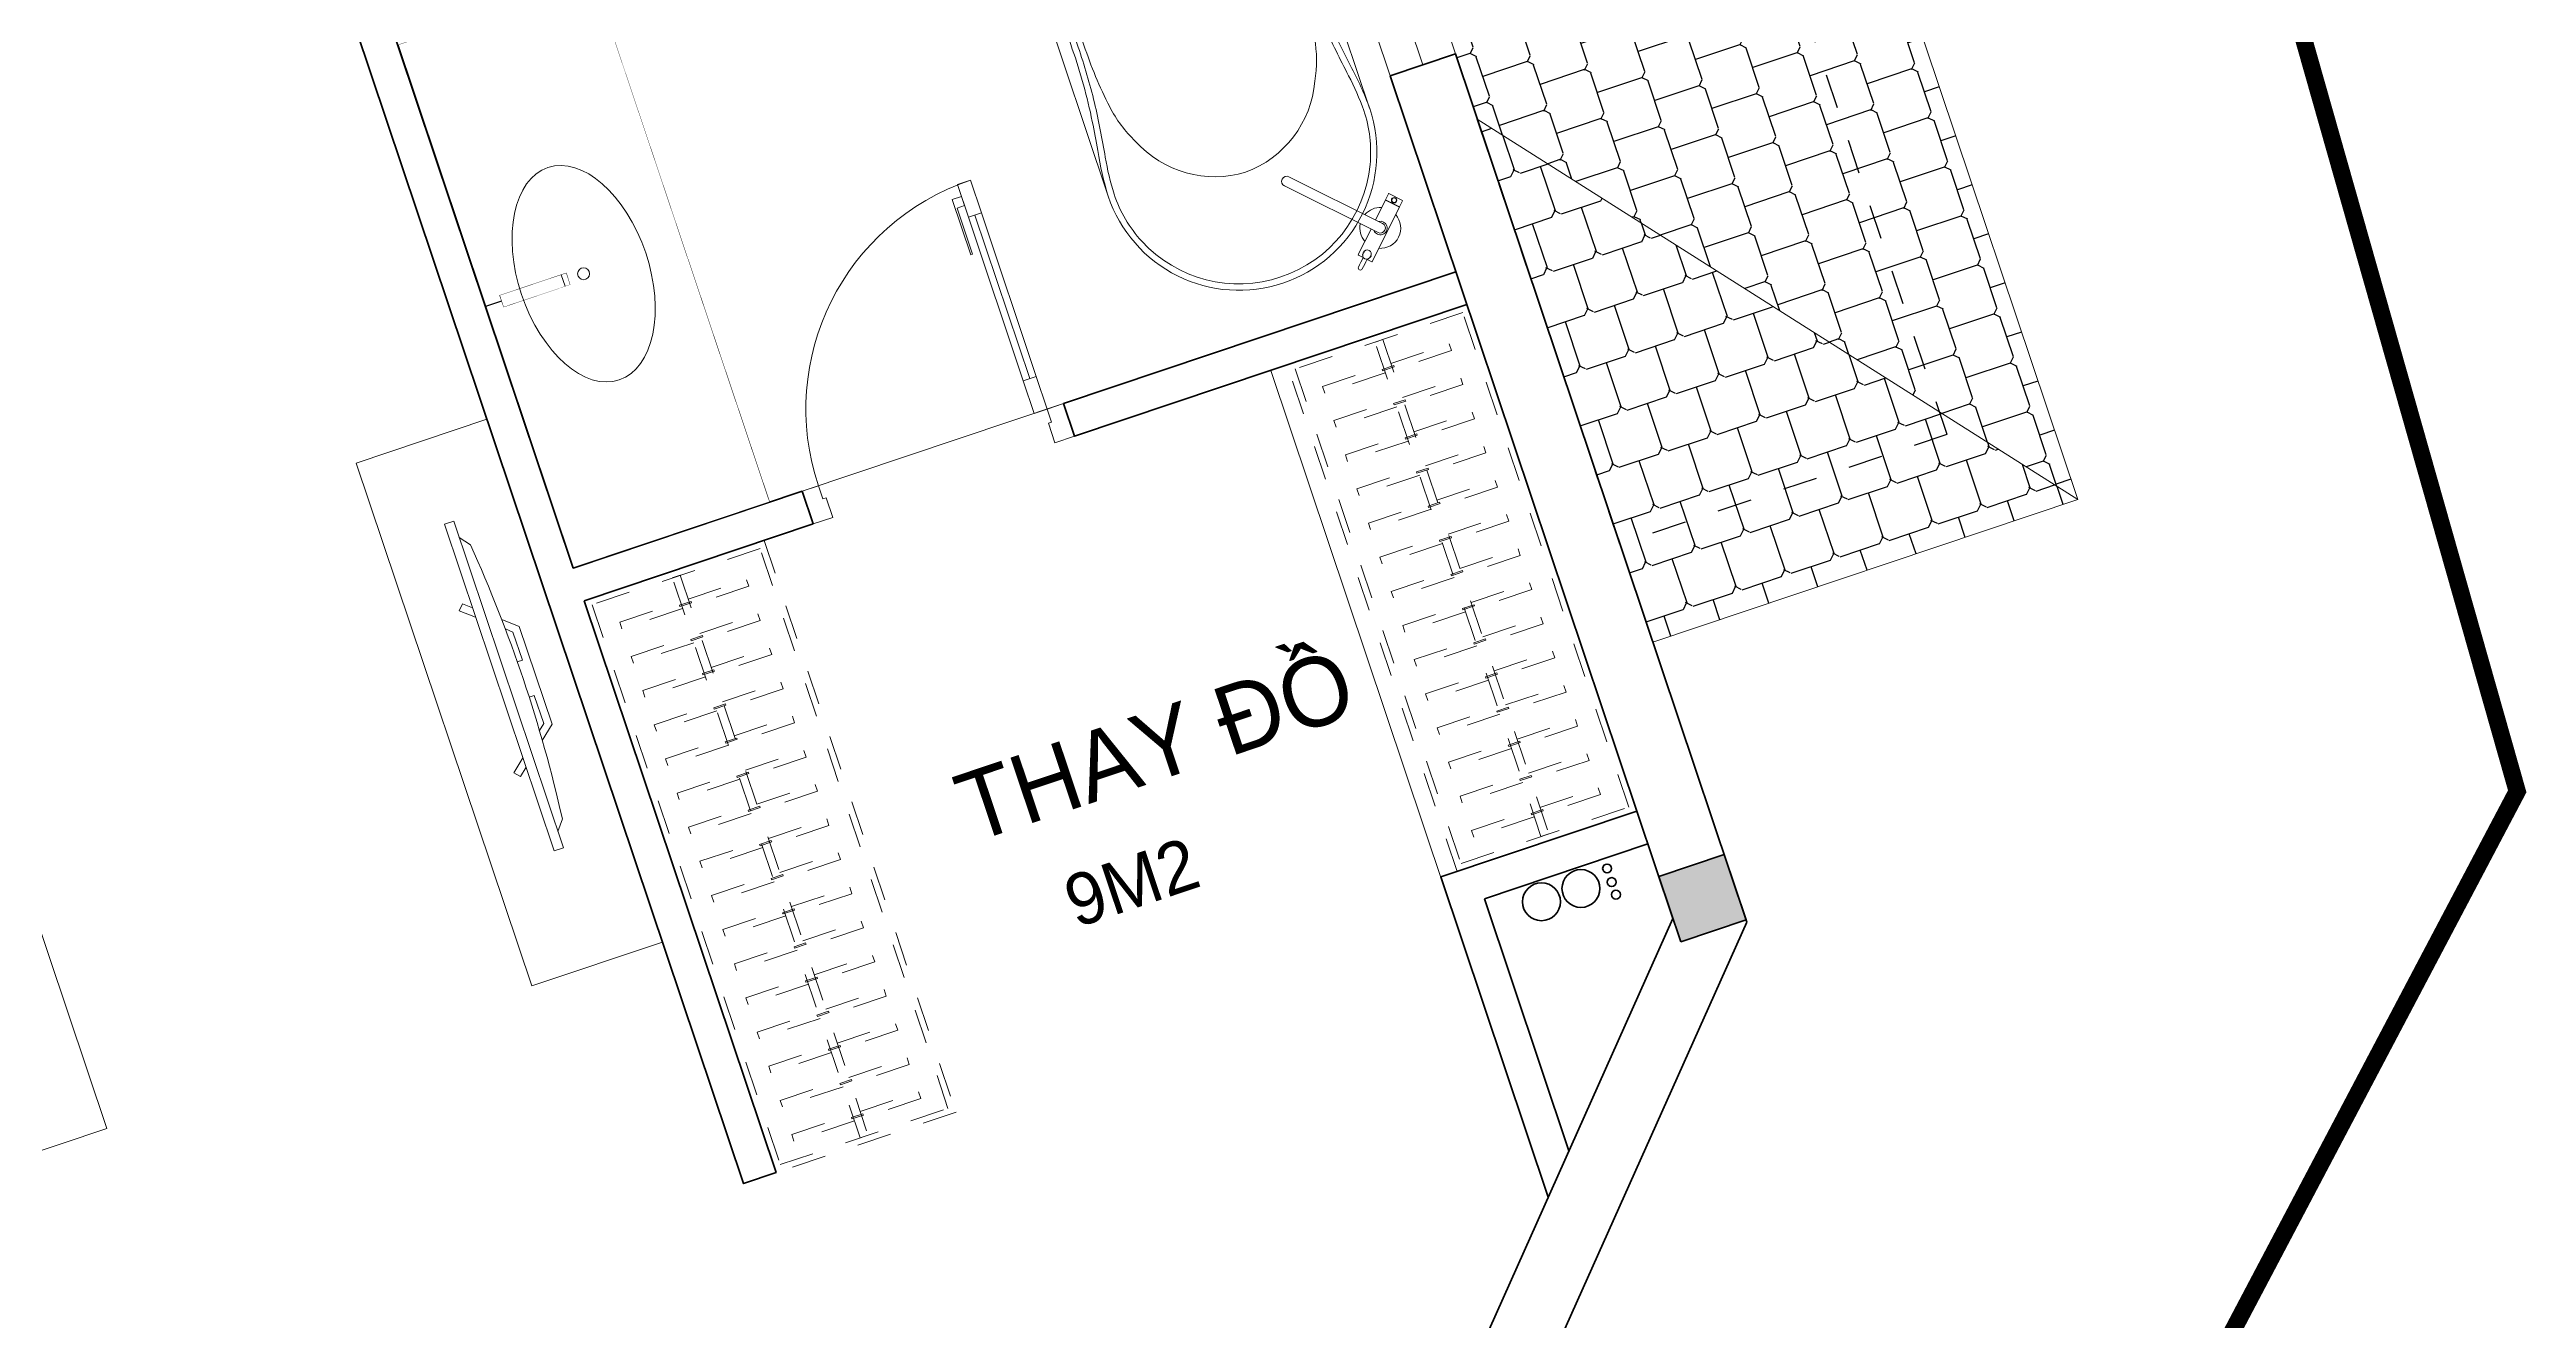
# Model space of a CAD drawing. Header units: metres. Extents: x 568332 to 569219, y 2065964 to 2066430.
# Drawn here: x 568503.28 to 568510.47, y 2066010.68 to 2066014.37 of the extents above; entities that cross this region are included whole.
import ezdxf

# ---------------------------------------------------------------- set-up
doc = ezdxf.new("R2010")
doc.units = ezdxf.units.M
for name, pattern in [('$AUDIT_BAD_LTYPE2', [0]), ('HIDDEN', [0.375, 0.25, -0.125]), ('X-5M-G-MB PHONGNGU$0$HIDDEN2', [0.1875, 0.125, -0.0625])]:
    doc.linetypes.add(name, pattern=pattern)
doc.layers.get('0').update_dxf_attribs({"linetype": 'CONTINUOUS'})
doc.layers.get('DEFPOINTS').update_dxf_attribs({"linetype": 'CONTINUOUS'})
for name, color, linetype, lineweight in [('-CONCRETE', 1, 'CONTINUOUS', 35), ('-DOOR', 137, 'CONTINUOUS', 9), ('-FURNITURE', 46, 'CONTINUOUS', 9), ('-LINE1', 7, 'CONTINUOUS', 18), ('-STEEL1', 1, 'CONTINUOUS', 35), ('-WALL', 4, 'CONTINUOUS', 35), ('TEXT25', 2, 'CONTINUOUS', 13)]:
    doc.layers.add(name, color=color, linetype=linetype, lineweight=lineweight)
for name, color, linetype in [('-RANH GIOI LO DAT', 12, 'CONTINUOUS'), ('13. NET HATCH', 252, 'CONTINUOUS'), ('ViaHeS', 32, 'CONTINUOUS')]:
    doc.layers.add(name, color=color, linetype=linetype)
doc.styles.add('SVN_AVO_thuong', font='')
doc.styles.add('T1', font='', dxfattribs={"height": 200})
doc.styles.get('SVN_AVO_thuong').set_extended_font_data('SVN-Avo')
doc.styles.get('T1').set_extended_font_data('VNgeometric Light')

# ---------------------------------------------------------------- blocks, each defined once
blk = doc.blocks.new('A$C52EE6B0C')
for p, q in [((-17.20769670707523, 15.73427220259327), (17.21740616677562, 15.73427220259327)), ((-17.20769664159161, -15.76179078378482), (17.25286010079435, -15.76177874789573))]:
    blk.add_line(p, q)
for radius in [1.2047244094, 1.0625984252]:
    blk.add_circle((0.004854760598391294, -0.01375929062487558), radius)
for centre, radius, start, end in [((-17.24314525874797, -0.01207868778146803), 15.74633857169191, 90.00004679933201, 180.0060212317107), ((-17.25508472573711, 0.1019342582440004), 14.92367355756088, 89.89259614786677, 114.0143398310184), ((-18.18116453613038, -21.56814891623799), 37.31420158923805, 80.32537186998005, 88.55949406869577), ((-17.85723445771146, -16.41196067107376), 31.44385665188106, 80.95530103647799, 88.85173392611411), ((3.492732717044419, 116.0118507486186), 102.6900642221361, 260.8064278436171, 264.356453546728), ((10.00461303815246, 158.7953360565007), 145.2428134353977, 261.321760178495, 262.6566174950622), ((-0.8758374273893423, 77.0744670072454), 62.80248494290996, 262.9722866301048, 270.8034968767962), ((0.8855469487607479, 77.0744670072454), 62.80248494290996, 269.1965031232039, 277.0277133698951), ((-18.4352474148327, 226.8786012548953), 214.5500408366301, 276.9922117853802, 278.5967700074263), ((-9.994903516751947, 158.7953360565007), 145.2428134353977, 277.3433825049378, 278.678239821505), ((18.19087405753089, -21.56814891623799), 37.31420158923805, 91.44050593130423, 99.67462813001998), ((17.49661970126908, -11.01489087357186), 26.04177352760918, 90.57161639594337, 98.52623542419117), ((17.38028173809289, 0.6458196171442978), 14.38048270410287, 65.5240217261104, 90.57161639594337), ((17.25285478011938, -0.01207868778146803), 15.74633857169191, 359.9939787682893, 89.999953200668), ((-17.21041953764507, 0.001682114729192108), 15.03342542002128, 114.0143397923319, 180.0588324882195), ((-5.419667109847069, -2.205582012422383), 14.69270855791083, 98.51976196149644, 117.8512947361469), ((-0.2559751088847406, -36.67531980102649), 49.54707038386372, 89.69837733597764, 98.51976196149644), ((-0.4392543211579323, 89.40770245710155), 75.83928513553873, 265.3361413481834, 270.3355216603239), ((0.5786736126174219, 84.46415005414747), 70.89675459107134, 269.5362586194438, 275.7509718273354), ((0.26568463028525, -36.67531980102649), 49.54707038386372, 81.48023803850357, 90.30162266402236), ((5.429376631247578, -2.205582012422383), 14.69270855791083, 62.14870526385309, 81.48023803850357), ((17.03142645675689, -0.1205247127218172), 15.22249436628161, 0.4018525137937155, 65.5240217261104), ((-7.450100970658241, -0.4025184732163325), 12.18724008712164, 113.3669392692271, 178.1720206420629), ((7.459810492087854, -0.4025184732163325), 12.18724008712164, 1.827979357937088, 66.63306073077288), ((28.29923964393674, 2.770475775178056), 0.2863587186237817, 160.8078893687392, 185.677575747249), ((28.14528837171383, 2.82406351249665), 0.1233475539422422, 123.474108831765, 160.8078893687392), ((28.11764562025201, 2.865868186636362), 0.07323016681635565, 85.79124561711077, 123.474108831765), ((28.11499697584077, 2.829875804425683), 0.1093198730242431, 39.09426345110634, 85.79124561711077), ((27.9923979784362, 2.718469867249951), 0.2748749163090767, 4.941295606222266, 41.00239497281166), ((1.032724158198107, 0.0596931052277796), 27.11457574387047, 359.8447870516113, 5.677575747249001), ((1.841417531803017, 0.05082119413418695), 26.56153366930607, 359.8606935406443, 5.815426488843808), ((-17.24314525874797, -0.01544044824549928), 15.74633857169191, 179.9939787682893, 269.999953200668), ((-17.21041951692314, -0.02920073014684021), 15.03342545060523, 179.9411309193374, 245.9856601689816), ((-7.450100970658241, 0.3749993371893652), 12.18724008712164, 181.8279793579371, 246.6330607307729), ((7.459810492087854, 0.3749993371893652), 12.18724008712164, 293.3669392692271, 358.1720206420629), ((17.25285478011938, -0.01544044824549928), 15.74633857169191, 270.000046799332, 0.006021231710728335), ((17.0314264257031, 0.09300610912032425), 15.22249441194929, 294.4759783475301, 359.5981396082714), ((28.29923964393674, -2.797994911205024), 0.2863587186237817, 174.322424252751, 199.1921106312608), ((1.032724158198107, -0.08721224125474691), 27.11457574387047, 354.322424252751, 0.1552129483886985), ((27.9923979784362, -2.745989003276918), 0.2748749163090767, 318.9976050271883, 355.0587043937777), ((1.841417531803017, -0.07834033016115427), 26.56153366930607, 354.1845735111562, 0.1393064593556944), ((28.14528837171383, -2.851582648523618), 0.1233475539422422, 199.1921106312608, 236.525891168235), ((28.11764562025201, -2.89338732266333), 0.07323016681635565, 236.525891168235, 274.2087543828892), ((28.11499697584077, -2.85739494045265), 0.1093198730242431, 274.2087543828892, 320.9057365488936), ((-5.419667109847069, 2.178062876395416), 14.69270855791083, 242.1487052638531, 261.4802380385036), ((5.429376631247578, 2.178062876395416), 14.69270855791083, 278.5197619614964, 297.8512947361469), ((-17.25508472573711, -0.1294528978760354), 14.92367355756088, 245.9856601689816, 270.1074038521332), ((3.492732717044419, -116.0393693881924), 102.6900642221361, 95.64354645327202, 99.19357215638293), ((-0.2559751088847406, 36.64780066499952), 49.54707038386372, 261.4802380385036, 270.3016226640223), ((-0.4392543211579323, -89.43522109673359), 75.83928513553873, 89.66447833967614, 94.66385865181664), ((0.26568463028525, 36.64780066499952), 49.54707038386372, 269.6983773359776, 278.5197619614964), ((0.5786736126174219, -84.4916686937795), 70.89675459107134, 84.24902817266455, 90.4637413805562), ((-18.4352474148327, -226.9061198945274), 214.5500408366301, 81.40322999257371, 83.00778821461982), ((17.38028173809289, -0.6733382567763329), 14.38048270410287, 269.4283836040566, 294.4759782738896), ((-18.18116453613038, 21.54062978021102), 37.31420158923805, 271.4405059313042, 279.6746281300199), ((-17.85723445771146, 16.38444203144172), 31.44385665188106, 271.1482660738859, 279.044698963522), ((10.00461303815246, -158.8228551925276), 145.2428134353977, 97.3433825049378, 98.67823982150497), ((-0.8758374273893423, -77.10198614327237), 62.80248494290996, 89.19650312320385, 97.02771336989514), ((0.8855469487607479, -77.10198614327237), 62.80248494290996, 82.97228663010486, 90.80349687679617), ((-9.994903516751947, -158.8228551925276), 145.2428134353977, 81.32176017849503, 82.65661749506219), ((18.19087405753089, 21.54062978021102), 37.31420158923805, 260.32537186998, 268.5594940686958), ((17.49661970126908, 10.98737223393982), 26.04177352760918, 261.4737645758088, 269.4283836040566)]:
    blk.add_arc(centre, radius, start, end)
at = {"layer": 'DEFPOINTS'}
for tag, p in [('MODELNUMBER', (0, 0)), ('TRADENAME', (0, -0.001666666648816317)), ('PRODUCT', (0, -0.003333333355840296)), ('MATERIAL', (0, -0.005000000004656613))]:
    blk.add_attdef(tag, p, '', height=0.001, dxfattribs=at)
blk = doc.blocks.new('A$C4D835AF5')
at = {"layer": '-FURNITURE', "ltscale": 8}
for p, q in [((-3.937007874133997, 0.3346456687140744), (-3.937007874133997, 0.8661417323164642)), ((-3.856363968050573, 0.3149606298829895), (-3.917322834720835, 0.3149606298829895)), ((3.14960629917914, 0.905511811026372), (-3.897637795307674, 0.905511811026372)), ((-3.549881889834069, 0.4615121080132667), (-3.549881889834069, 0.4918150943994988)), ((-3.339881889871322, 0.4918150943994988), (-3.339881889871322, 0.4615121080132667)), ((-0.5905511811724864, 0), (-0.5905511811724864, -12.08661417319672)), ((0.5905511810560711, 0), (0.5905511810560711, -12.08661417319672)), ((3.14960629917914, -0.9055118109972682), (3.14960629917914, 0.905511811026372)), ((3.169291338417679, 0.8956692913197912), (3.14960629917914, 0.8956692913197912)), ((3.169291338417679, -0.8956692912906874), (3.169291338417679, 0.8956692913197912)), ((3.188976377830841, 0.905511811026372), (3.976377952611074, 0.905511811026372)), ((3.996062992024235, -0.8858222072885837), (3.996062992024235, 0.8858183881966397)), ((-3.937007874133997, -0.8661417323164642), (-3.937007874133997, -0.3346456698782276)), ((-3.859123134170659, -0.3149606298829895), (-3.917322834720835, -0.3149606298829895)), ((-0.5905511811724864, -0.9055118109972682), (-3.897637795307674, -0.9055118109972682)), ((-3.702086295757908, -0.4482994973659515), (-3.703305563307367, -0.4183928251150064)), ((-3.626116961007938, -0.4552132484968752), (-3.624325704469811, -0.4472871391335502)), ((-3.592593900160864, -0.4693618138844613), (-3.593808271281887, -0.4553162374941166)), ((-3.516390349017456, -0.4728221969853621), (-3.515662283170968, -0.4687519224826247)), ((-3.483023508393671, -0.4913916403020266), (-3.485677747870795, -0.4713251190551091)), ((-3.406740271369927, -0.4913916403020266), (-3.404085924616084, -0.4713243082514964)), ((-3.373373430629726, -0.4728221969853621), (-3.374101741297636, -0.4687505542242434)), ((-3.297169879544526, -0.4693618138844613), (-3.295955249399412, -0.4553132418950554)), ((-3.263646818697453, -0.4552132484968752), (-3.265438825008459, -0.4472838216461241)), ((-3.187677483947482, -0.4482994973659515), (-3.186458005278837, -0.4183876432944089)), ((3.14960629917914, -0.9055118109972682), (0.5905511810560711, -0.9055118109972682)), ((3.169291338417679, -0.8956692912906874), (3.14960629917914, -0.8956692912906874)), ((3.188976377830841, -0.9055118109972682), (3.976377952611074, -0.9055118109972682))]:
    blk.add_line(p, q, dxfattribs=at)
for radius in [0.3110236219999999, 0.264425112]:
    blk.add_circle((3.582677165279165, 0), radius, dxfattribs=at)
for centre, radius, start, end in [((-5.172746209602337, -0.009833991935011), 0.2398274364867001, 175.3988683949836, 267.683684738816), ((-5.162281866127159, 0.001097322150599211), 0.2496571373087167, 92.26055198415715, 178.0931381794738), ((-5.411562051915098, -2528.914153773454), 2529.164725280366, 89.9660810117202, 89.99457585702427), ((-3.897637795307674, 0.8661417323164642), 0.03937007869999999, 90, 180), ((-3.917322834720835, 0.334645669296151), 0.0196850394, 180, 270), ((-3.444696608930826, -0.1800324727082625), 0.6800319107999998, 90.0155575041171, 98.89806549202986), ((-3.445067178807221, -0.1800325420044828), 0.6800319804999999, 81.10193476241767, 89.98433540355451), ((-5.820766091346741e-11, 0), 2.3622047244, 22.54031043733562, 157.4596895626644), ((-5.820766091346741e-11, 0), 0.7874015747999998, 318.5903779145428, 221.4096220854572), ((-5.820766091346741e-11, 0), 0.5905511810999999, 0, 180), ((3.188976377830841, 0.8858267717296258), 0.0196850394, 90, 180), ((3.976377952611074, 0.8858267717296258), 0.0196850394, 0, 90), ((-4.563514047302306, 275.4393603570643), 275.6895205756396, 269.8713704548476, 270.134413801293), ((-3.917322834720835, -0.334645669296151), 0.0196850394, 90, 180), ((-3.897637795307674, -0.8661417323164642), 0.03937007869999999, 180, 270), ((-3.69050836347742, -0.4472920451080427), 0.01162168131717254, 184.9730588167124, 258.0340652050838), ((-3.646140178490896, -0.2514027326542418), 0.2124717066311285, 257.2815863172942, 272.5837431166033), ((-3.637047897733282, -0.4523756541602779), 0.01129324217511807, 272.4656825237923, 345.4476281752974), ((-3.581550852512009, -0.4681202150823083), 0.01111262650185997, 186.4149760746678, 247.4426638316044), ((-3.544597993255593, -0.2922010583861265), 0.190689105969796, 257.5175194414243, 274.7853332085882), ((-3.528885980602354, -0.4692233995883726), 0.01300354377461912, 270.8627506118385, 343.9333648868276), ((-3.471052158158273, -0.4887641616223846), 0.01225629918881619, 192.3790292665462, 260.142289403178), ((-3.445049900154117, -0.295684714539675), 0.2070703525339242, 262.2005895473907, 277.9341143868692), ((-3.417906698421575, -0.4895470514893532), 0.01131775609399448, 277.3077516790804, 350.6199838641652), ((-3.361692738719285, -0.4698820120247547), 0.01204505090893129, 194.128595859641, 259.0416995531207), ((-3.342932183295488, -0.2742454641556833), 0.2085271705549764, 264.2062775251951, 279.0284077801071), ((-3.310024282021914, -0.4671465401770547), 0.01304389132053663, 269.1875638990808, 350.2219325995679), ((-3.252893783501349, -0.4524938771792222), 0.01109156189044463, 194.1921654394817, 261.8514003855582), ((-3.243402015476022, -0.2392133744724561), 0.2245328352159587, 267.1755962354845, 281.6727780298017), ((-3.20032295252895, -0.4465554517519195), 0.01276517026006314, 280.6032237323427, 352.1473828500294), ((-5.820766091346741e-11, 0), 2.3622047244, 202.5403104373356, 255.4906014981622), ((-5.820766091346741e-11, 0), 2.3622047244, 284.5092583305358, 337.4596895626644), ((3.188976377830841, -0.8858267716132104), 0.0196850394, 180, 270), ((3.976377952611074, -0.8858267716132104), 0.0196850394, 270, 0), ((-5.820766091346741e-11, -12.08661417319672), 0.5905511810999999, 180, 0)]:
    blk.add_arc(centre, radius, start, end, dxfattribs=at)
blk.add_ellipse((-3.444881830888335, -0.001299991592532024), major_axis=(0.5549964930499999, 1.979270000163069e-05), ratio=0.8491940411667758, dxfattribs=at)
for tag, p in [('TRADENAME', (-0.004336408572271466, 0.006709126027999446)), ('MODELNUMBER', (-0.004336408572271466, 0.008375792705919594)), ('PRODUCT', (-0.004336408572271466, 0.005042459379183128)), ('MATERIAL', (-0.004336408572271466, 0.003375792701262981))]:
    blk.add_attdef(tag, p, '', height=0.0009999999999999998, dxfattribs=at)
blk = doc.blocks.new('A$C06914B9D')
at = {"layer": '-FURNITURE', "ltscale": 5}
for p, q in [((294.6599550954998, -1372.946706551127), (294.593063864857, -1495.269907747395)), ((614.665790906176, -1373.70155921299), (614.5996415428817, -1494.51505508367))]:
    blk.add_line(p, q, dxfattribs=at)
for centre, radius, start, end in [((328.8346441350877, -1372.66104604397), 34.19417278572232, 97.79750243114067, 180.4786434526077), ((449.6535268053412, -3017.262859358452), 1683.161974464355, 85.38531070553488, 94.27462811831235), ((580.4543413612992, -1373.438239138573), 34.19417278572232, 359.5587913520952, 82.23993242046836), ((328.802044255659, -1495.589171717875), 34.19417278572232, 179.4650466896836, 262.14618768116), ((580.4225383251905, -1494.74476924073), 34.19417278572232, 277.7037576780962, 0.384898782282091), ((449.2141993120313, 149.0575992399827), 1683.174451148718, 265.7381508570538, 274.6274353096679)]:
    blk.add_arc(centre, radius, start, end, dxfattribs=at)
at = {"layer": '-FURNITURE', "ltscale": 8}
ref = blk.add_blockref('A$C4D835AF5', (131.1496618650854, -111.8140449207276), dxfattribs=dict(at, xscale=-25.08682081009749, yscale=25.08682081009749, zscale=25.08682081009749, rotation=45.00000000000001))
ref.add_attrib('MODELNUMBER', 'K-T97328-4', (131.0602679159492, -111.5708033395931), dxfattribs={"layer": 'DEFPOINTS', "height": 0.02508682081009749, "rotation": 224.9999999245364})
ref.add_attrib('TRADENAME', 'PURIST', (131.0898330230266, -111.6003684485331), dxfattribs={"layer": 'DEFPOINTS', "height": 0.02508682081009749, "rotation": 224.9999999245364})
ref.add_attrib('PRODUCT', 'BATH FILLER', (131.1193981114775, -111.6299335351214), dxfattribs={"layer": 'DEFPOINTS', "height": 0.02508682081009749, "rotation": 224.9999999245364})
ref.add_attrib('MATERIAL', 'PREMIUM MATERIALS', (131.1489632185549, -111.6594986421987), dxfattribs={"layer": 'DEFPOINTS', "height": 0.02508682081009749, "rotation": 224.9999999245364})
at = {"layer": '-FURNITURE'}
ref = blk.add_blockref('A$C52EE6B0C', (450.3224925715476, -887.8775309827179), dxfattribs=dict(at, xscale=25.39829667096628, yscale=25.39829667096628, zscale=25.39829667096628, rotation=270))
ref.add_attrib('MODELNUMBER', 'K-1800', (450.3224925715476, -887.8775309827179), dxfattribs={"layer": 'DEFPOINTS', "height": 0.02539829667096628, "rotation": 270})
ref.add_attrib('TRADENAME', 'ABRAZO', (450.2801620643586, -897.8758592382073), dxfattribs={"layer": 'DEFPOINTS', "height": 0.02539829667096628, "rotation": 270})
ref.add_attrib('PRODUCT', 'BATH', (450.2378315906972, -897.8758592456579), dxfattribs={"layer": 'DEFPOINTS', "height": 0.02539829667096628, "rotation": 270})
ref.add_attrib('MATERIAL', 'LITHOCAST', (450.1955010872334, -897.8758592493832), dxfattribs={"layer": 'DEFPOINTS', "height": 0.02539829667096628, "rotation": 270})
blk = doc.blocks.new('Sink_Cicle')
blk.add_lwpolyline([(17.49999987077899, -50.00226151314564), (-17.49999987077899, -49.99773848685436), (-17.51615354442038, -252.2967581441626), (17.48384613892995, -252.3012811850058)], close=True)
blk.add_circle((0, -300), 17.5)
at = {"layer": 'DEFPOINTS'}
blk.add_line((0, -100), (0, 0), dxfattribs=at)
blk.add_wipeout([(17.499999870775355, -50.00226151314928), (-17.49999987078263, -49.99773848685436), (-17.516153544427652, -252.29675814416623), (17.48384613892631, -252.3012811850058)])
at = {"layer": '-FURNITURE', "linetype": 'Continuous'}
blk.add_ellipse((0, -300), major_axis=(-325, 0), ratio=0.5846153846153846, dxfattribs=at)
blk.add_line((-17.51421511289664, -237.2967582757119), (17.48578462866135, -237.3012813020032))
blk = doc.blocks.new('*U170')
at = {"ltscale": 300}
blk.add_lwpolyline([(0, 0), (1600.000000000029, 0), (1600.000000000029, -600), (0, -600)], close=True, dxfattribs=at)
blk.add_wipeout([(0, 7.275957614183426e-12), (1600.0000000000182, 7.275957614183426e-12), (1600.0000000000182, -600), (0, -600)], dxfattribs=at)
blk.add_blockref('Sink_Cicle', (800.0000000000146, 0), dxfattribs=at)
blk = doc.blocks.new('*U203')
at = {"linetype": 'X-5M-G-MB PHONGNGU$0$HIDDEN2'}
for points in [[(0, 600.0000000004657), (0, 0), (1690.772159215695, -5.792828101678277e-10), (1690.772159215695, 599.9999999998863)], [(1670.772159215695, 579.999661371813), (1670.772159215695, 19.99966137181316), (20, 20.00000000046566), (20, 580.0000000004657)], [(113.7817614636733, 319.1750910408318), (109.4317788550979, 319.1750910408318), (109.4317788550979, 280.441767644881), (113.7817614636733, 280.441767644881)], [(227.7817614636733, 319.1750910407849), (223.4317788550979, 319.1750910407849), (223.4317788550979, 280.4417676448341), (227.7817614636733, 280.4417676448341)], [(341.7817614636733, 319.175091040738), (337.4317788550979, 319.175091040738), (337.4317788550979, 280.4417676447872), (341.7817614636733, 280.4417676447872)], [(455.7817614636733, 319.1750910406911), (451.4317788550979, 319.1750910406911), (451.4317788550979, 280.4417676447403), (455.7817614636733, 280.4417676447403)], [(569.7817614636733, 319.1750910406442), (565.431778855098, 319.1750910406442), (565.431778855098, 280.4417676446934), (569.7817614636733, 280.4417676446934)], [(683.7817614636733, 319.1750910405973), (679.431778855098, 319.1750910405973), (679.431778855098, 280.4417676446465), (683.7817614636733, 280.4417676446465)], [(797.7817614636733, 319.1750910405504), (793.431778855098, 319.1750910405504), (793.431778855098, 280.4417676445996), (797.7817614636733, 280.4417676445996)], [(911.7817614636733, 319.1750910405035), (907.431778855098, 319.1750910405035), (907.431778855098, 280.4417676445527), (911.7817614636733, 280.4417676445527)], [(1025.781761463673, 319.1750910404566), (1021.431778855098, 319.1750910404566), (1021.431778855098, 280.4417676445057), (1025.781761463673, 280.4417676445057)], [(1139.781761463673, 319.1750910404097), (1135.431778855098, 319.1750910404097), (1135.431778855098, 280.4417676444588), (1139.781761463673, 280.4417676444588)], [(1253.781761463673, 319.1750910403628), (1249.431778855098, 319.1750910403628), (1249.431778855098, 280.4417676444119), (1253.781761463673, 280.4417676444119)], [(1367.781761463673, 319.1750910403159), (1363.431778855098, 319.1750910403159), (1363.431778855098, 280.441767644365), (1367.781761463673, 280.441767644365)], [(1481.781761463673, 319.175091040269), (1477.431778855098, 319.175091040269), (1477.431778855098, 280.4417676443181), (1481.781761463673, 280.4417676443181)], [(1595.781761463673, 319.175091040222), (1591.431778855098, 319.175091040222), (1591.431778855098, 280.4417676442712), (1595.781761463673, 280.4417676442712)], [(1670.772159215695, 286.6991212948952), (1670.772159215695, 313.099121294802), (20, 313.0991212953813), (19.99999859370291, 286.6991212952417)]]:
    blk.add_lwpolyline(points, close=True, dxfattribs=at)
for points in [[(122.2409142897814, 313.1103512093413), (122.2409142897814, 515.2497102723445), (100.1765458012815, 515.2497102723445), (100.1765458012815, 313.1103512093413)], [(236.2409142897814, 313.1103512092944), (236.2409142897814, 515.2497102722975), (214.1765458012815, 515.2497102722975), (214.1765458012815, 313.1103512092944)], [(350.2409142897814, 313.1103512092475), (350.2409142897814, 515.2497102722507), (328.1765458012815, 515.2497102722507), (328.1765458012815, 313.1103512092475)], [(464.2409142897814, 313.1103512092006), (464.2409142897814, 515.2497102722037), (442.1765458012815, 515.2497102722037), (442.1765458012815, 313.1103512092006)], [(578.2409142897814, 313.1103512091537), (578.2409142897814, 515.2497102721569), (556.1765458012815, 515.2497102721569), (556.1765458012815, 313.1103512091537)], [(692.2409142897814, 313.1103512091068), (692.2409142897814, 515.24971027211), (670.1765458012815, 515.24971027211), (670.1765458012815, 313.1103512091068)], [(806.2409142897814, 313.1103512090599), (806.2409142897814, 515.249710272063), (784.1765458012815, 515.249710272063), (784.1765458012815, 313.1103512090599)], [(920.2409142897814, 313.110351209013), (920.2409142897814, 515.2497102720162), (898.1765458012815, 515.2497102720162), (898.1765458012815, 313.110351209013)], [(1034.240914289781, 313.1103512089661), (1034.240914289781, 515.2497102719692), (1012.176545801281, 515.2497102719692), (1012.176545801281, 313.1103512089661)], [(1148.240914289781, 313.1103512089192), (1148.240914289781, 515.2497102719224), (1126.176545801281, 515.2497102719224), (1126.176545801281, 313.1103512089192)], [(1262.240914289781, 313.1103512088723), (1262.240914289781, 515.2497102718754), (1240.176545801281, 515.2497102718754), (1240.176545801281, 313.1103512088723)], [(1376.240914289781, 313.1103512088254), (1376.240914289781, 515.2497102718285), (1354.176545801281, 515.2497102718285), (1354.176545801281, 313.1103512088254)], [(1490.240914289781, 313.1103512087785), (1490.240914289781, 515.2497102717816), (1468.176545801281, 515.2497102717816), (1468.176545801281, 313.1103512087785)], [(1604.240914289781, 313.1103512087315), (1604.240914289781, 515.2497102717347), (1582.176545801281, 515.2497102717347), (1582.176545801281, 313.1103512087315)], [(100.1765458012815, 286.7103512094345), (100.1765458012815, 92.0852110228024), (122.2409142897814, 92.0852110228024), (122.2409142897814, 286.7103512094345)], [(214.1765458012815, 286.7103512093876), (214.1765458012815, 92.08521102275549), (236.2409142897814, 92.08521102275549), (236.2409142897814, 286.7103512093876)], [(328.1765458012815, 286.7103512093407), (328.1765458012815, 92.08521102270858), (350.2409142897814, 92.08521102270858), (350.2409142897814, 286.7103512093407)], [(442.1765458012815, 286.7103512092938), (442.1765458012815, 92.08521102266168), (464.2409142897814, 92.08521102266168), (464.2409142897814, 286.7103512092938)], [(556.1765458012815, 286.7103512092469), (556.1765458012815, 92.08521102261477), (578.2409142897814, 92.08521102261477), (578.2409142897814, 286.7103512092469)], [(670.1765458012815, 286.7103512092), (670.1765458012815, 92.08521102256786), (692.2409142897814, 92.08521102256786), (692.2409142897814, 286.7103512092)], [(784.1765458012815, 286.7103512091531), (784.1765458012815, 92.08521102252095), (806.2409142897814, 92.08521102252095), (806.2409142897814, 286.7103512091531)], [(898.1765458012815, 286.7103512091062), (898.1765458012815, 92.08521102247404), (920.2409142897814, 92.08521102247404), (920.2409142897814, 286.7103512091062)], [(1012.176545801281, 286.7103512090592), (1012.176545801281, 92.08521102242715), (1034.240914289781, 92.08521102242715), (1034.240914289781, 286.7103512090592)], [(1126.176545801281, 286.7103512090123), (1126.176545801281, 92.08521102238024), (1148.240914289781, 92.08521102238024), (1148.240914289781, 286.7103512090123)], [(1240.176545801281, 286.7103512089654), (1240.176545801281, 92.08521102233333), (1262.240914289781, 92.08521102233333), (1262.240914289781, 286.7103512089654)], [(1354.176545801281, 286.7103512089186), (1354.176545801281, 92.08521102228642), (1376.240914289781, 92.08521102228642), (1376.240914289781, 286.7103512089186)], [(1468.176545801281, 286.7103512088717), (1468.176545801281, 92.0852110222395), (1490.240914289781, 92.0852110222395), (1490.240914289781, 286.7103512088717)], [(1582.176545801281, 286.7103512088247), (1582.176545801281, 92.0852110221926), (1604.240914289781, 92.0852110221926), (1604.240914289781, 286.7103512088247)]]:
    blk.add_lwpolyline(points, dxfattribs=at)
blk = doc.blocks.new('G1600')
for p, q in [((137477.0741823114, -212827.2147267315), (139077.0741823114, -212827.2147267327)), ((137227.6935681712, -213391.7193460799), (137227.6935681718, -213076.8871672568)), ((139326.4547964507, -213391.7193460799), (139326.4547964501, -213076.8871672568)), ((137385.1096575831, -213234.3032566686), (137070.2774787599, -213234.3032566681)), ((139169.0387070388, -213234.3032566686), (139483.870885862, -213234.3032566681))]:
    blk.add_line(p, q)
blk.add_lwpolyline([(137477.074182311, -213484.2147267315), (137477.0741823123, -211484.2147267315), (139077.0741823123, -211484.2147267327), (139077.074182311, -213484.2147267327), (137477.074182311, -213484.2147267315)])
for points in [[(136977.074182316, -213484.2147267311), (136977.0741823163, -212984.3917867657), (137477.0741823113, -212984.3917867661), (137477.074182311, -213484.2147267315)], [(137617.074182311, -213375.2147267316), (137617.0741823112, -212998.7147267316), (138234.5741823112, -212998.714726732), (138234.574182311, -213375.214726732)], [(138937.074182311, -213375.2147267325), (138937.0741823112, -212998.7147267325), (138319.5741823112, -212998.7147267321), (138319.574182311, -213375.2147267321)], [(139577.0741823059, -213484.2147267331), (139577.0741823062, -212984.3917867677), (139077.0741823113, -212984.3917867673), (139077.074182311, -213484.2147267327)]]:
    blk.add_lwpolyline(points, close=True)
for centre, radius in [((137227.6935681715, -213234.3032566684), 157.4160894116067), ((139326.4547964504, -213234.3032566684), 157.4160894116067), ((137227.6935681715, -213234.3032566684), 82.41608941160666), ((139326.4547964504, -213234.3032566684), 82.41608941160666)]:
    blk.add_circle(centre, radius)
blk = doc.blocks.new('XR.MB.LM123$0$tvi 1')
blk.add_lwpolyline([(28.54445810673496, -2.291926648467779e-10), (28.54445810673496, -999.9999999999964), (-7.275957614183426e-12, -1000), (0, 0)], close=True)
for points in [[(28.54445810680045, -50.31958968611434), (52.37372755713295, -80.86315460130209)], [(-24.09820395050338, -235.5599978379832), (-39.09879504836863, -251.7939635238108)], [(0, -284.7849796677438), (-39.09879504836863, -251.7939635238108)], [(0, -255.9952397129928), (-24.09820395050338, -235.5599978379832)], [(69.66229681991535, -315.0836646851385), (111.1934016081432, -350.2927865858655), (111.193401608034, -649.712917566063), (69.68611289083492, -684.9110379843005)], [(89.09002233762294, -445.7449799550195), (89.09002233762294, -359.9578938602899), (70.91298945683957, -344.6203678706661)], [(89.09002233762294, -445.7449799550195), (73.49991829216015, -445.7449799550232)], [(89.09002233768115, -554.2550200447404), (89.09002233773936, -640.0421061392371), (70.91298945678864, -655.3796321293303)], [(89.09002233768115, -554.2550200447404), (73.49991829216015, -554.2550200447404)], [(0, -715.2150203320198), (-39.09879504836863, -748.2060364759491)], [(-24.09820395050338, -764.4400021620095), (-39.09879504836863, -748.2060364759491)], [(0, -744.004760287), (-24.09820395050338, -764.4400021620095)], [(28.54445810674224, -949.680410313882), (52.37372755713295, -919.1368453984578)]]:
    blk.add_lwpolyline(points)
blk.add_arc((-4025.16618952866, -499.9999999999964), 4099.025185406737, 354.1310878512652, 5.868912148527433)
blk = doc.blocks.new('*U202')
at = {"linetype": 'X-5M-G-MB PHONGNGU$0$HIDDEN2'}
for points in [[(0, 600.0000000004657), (0, 0), (1908.953977397736, -6.690575783143753e-10), (1908.953977397736, 599.9999999997966)], [(1888.953977397736, 579.9996613717233), (1888.953977397736, 19.99966137172339), (20, 20.00000000046566), (20, 580.0000000004657)], [(113.7817614636733, 319.1750910408318), (109.4317788550979, 319.1750910408318), (109.4317788550979, 280.441767644881), (113.7817614636733, 280.441767644881)], [(227.7817614636733, 319.1750910407849), (223.4317788550979, 319.1750910407849), (223.4317788550979, 280.4417676448341), (227.7817614636733, 280.4417676448341)], [(341.7817614636733, 319.175091040738), (337.4317788550979, 319.175091040738), (337.4317788550979, 280.4417676447872), (341.7817614636733, 280.4417676447872)], [(455.7817614636733, 319.1750910406911), (451.4317788550979, 319.1750910406911), (451.4317788550979, 280.4417676447403), (455.7817614636733, 280.4417676447403)], [(569.7817614636733, 319.1750910406442), (565.431778855098, 319.1750910406442), (565.431778855098, 280.4417676446934), (569.7817614636733, 280.4417676446934)], [(683.7817614636733, 319.1750910405973), (679.431778855098, 319.1750910405973), (679.431778855098, 280.4417676446465), (683.7817614636733, 280.4417676446465)], [(797.7817614636733, 319.1750910405504), (793.431778855098, 319.1750910405504), (793.431778855098, 280.4417676445996), (797.7817614636733, 280.4417676445996)], [(911.7817614636733, 319.1750910405035), (907.431778855098, 319.1750910405035), (907.431778855098, 280.4417676445527), (911.7817614636733, 280.4417676445527)], [(1025.781761463673, 319.1750910404566), (1021.431778855098, 319.1750910404566), (1021.431778855098, 280.4417676445057), (1025.781761463673, 280.4417676445057)], [(1139.781761463673, 319.1750910404097), (1135.431778855098, 319.1750910404097), (1135.431778855098, 280.4417676444588), (1139.781761463673, 280.4417676444588)], [(1253.781761463673, 319.1750910403628), (1249.431778855098, 319.1750910403628), (1249.431778855098, 280.4417676444119), (1253.781761463673, 280.4417676444119)], [(1367.781761463673, 319.1750910403159), (1363.431778855098, 319.1750910403159), (1363.431778855098, 280.441767644365), (1367.781761463673, 280.441767644365)], [(1481.781761463673, 319.175091040269), (1477.431778855098, 319.175091040269), (1477.431778855098, 280.4417676443181), (1481.781761463673, 280.4417676443181)], [(1595.781761463673, 319.175091040222), (1591.431778855098, 319.175091040222), (1591.431778855098, 280.4417676442712), (1595.781761463673, 280.4417676442712)], [(1709.781761463673, 319.1750910401751), (1705.431778855098, 319.1750910401751), (1705.431778855098, 280.4417676442243), (1709.781761463673, 280.4417676442243)], [(1823.781761463673, 319.1750910401282), (1819.431778855098, 319.1750910401282), (1819.431778855098, 280.4417676441774), (1823.781761463673, 280.4417676441774)], [(1888.953977397736, 286.6991212948054), (1888.953977397736, 313.0991212947122), (20, 313.0991212953813), (19.99999859370291, 286.6991212952417)]]:
    blk.add_lwpolyline(points, close=True, dxfattribs=at)
for points in [[(122.2409142897814, 313.1103512093413), (122.2409142897814, 515.2497102723445), (100.1765458012815, 515.2497102723445), (100.1765458012815, 313.1103512093413)], [(236.2409142897814, 313.1103512092944), (236.2409142897814, 515.2497102722975), (214.1765458012815, 515.2497102722975), (214.1765458012815, 313.1103512092944)], [(350.2409142897814, 313.1103512092475), (350.2409142897814, 515.2497102722507), (328.1765458012815, 515.2497102722507), (328.1765458012815, 313.1103512092475)], [(464.2409142897814, 313.1103512092006), (464.2409142897814, 515.2497102722037), (442.1765458012815, 515.2497102722037), (442.1765458012815, 313.1103512092006)], [(578.2409142897814, 313.1103512091537), (578.2409142897814, 515.2497102721569), (556.1765458012815, 515.2497102721569), (556.1765458012815, 313.1103512091537)], [(692.2409142897814, 313.1103512091068), (692.2409142897814, 515.24971027211), (670.1765458012815, 515.24971027211), (670.1765458012815, 313.1103512091068)], [(806.2409142897814, 313.1103512090599), (806.2409142897814, 515.249710272063), (784.1765458012815, 515.249710272063), (784.1765458012815, 313.1103512090599)], [(920.2409142897814, 313.110351209013), (920.2409142897814, 515.2497102720162), (898.1765458012815, 515.2497102720162), (898.1765458012815, 313.110351209013)], [(1034.240914289781, 313.1103512089661), (1034.240914289781, 515.2497102719692), (1012.176545801281, 515.2497102719692), (1012.176545801281, 313.1103512089661)], [(1148.240914289781, 313.1103512089192), (1148.240914289781, 515.2497102719224), (1126.176545801281, 515.2497102719224), (1126.176545801281, 313.1103512089192)], [(1262.240914289781, 313.1103512088723), (1262.240914289781, 515.2497102718754), (1240.176545801281, 515.2497102718754), (1240.176545801281, 313.1103512088723)], [(1376.240914289781, 313.1103512088254), (1376.240914289781, 515.2497102718285), (1354.176545801281, 515.2497102718285), (1354.176545801281, 313.1103512088254)], [(1490.240914289781, 313.1103512087785), (1490.240914289781, 515.2497102717816), (1468.176545801281, 515.2497102717816), (1468.176545801281, 313.1103512087785)], [(1604.240914289781, 313.1103512087315), (1604.240914289781, 515.2497102717347), (1582.176545801281, 515.2497102717347), (1582.176545801281, 313.1103512087315)], [(1718.240914289781, 313.1103512086846), (1718.240914289781, 515.2497102716878), (1696.176545801281, 515.2497102716878), (1696.176545801281, 313.1103512086846)], [(1832.240914289781, 313.1103512086377), (1832.240914289781, 515.2497102716409), (1810.176545801281, 515.2497102716409), (1810.176545801281, 313.1103512086377)], [(100.1765458012815, 286.7103512094345), (100.1765458012815, 92.0852110228024), (122.2409142897814, 92.0852110228024), (122.2409142897814, 286.7103512094345)], [(214.1765458012815, 286.7103512093876), (214.1765458012815, 92.08521102275549), (236.2409142897814, 92.08521102275549), (236.2409142897814, 286.7103512093876)], [(328.1765458012815, 286.7103512093407), (328.1765458012815, 92.08521102270858), (350.2409142897814, 92.08521102270858), (350.2409142897814, 286.7103512093407)], [(442.1765458012815, 286.7103512092938), (442.1765458012815, 92.08521102266168), (464.2409142897814, 92.08521102266168), (464.2409142897814, 286.7103512092938)], [(556.1765458012815, 286.7103512092469), (556.1765458012815, 92.08521102261477), (578.2409142897814, 92.08521102261477), (578.2409142897814, 286.7103512092469)], [(670.1765458012815, 286.7103512092), (670.1765458012815, 92.08521102256786), (692.2409142897814, 92.08521102256786), (692.2409142897814, 286.7103512092)], [(784.1765458012815, 286.7103512091531), (784.1765458012815, 92.08521102252095), (806.2409142897814, 92.08521102252095), (806.2409142897814, 286.7103512091531)], [(898.1765458012815, 286.7103512091062), (898.1765458012815, 92.08521102247404), (920.2409142897814, 92.08521102247404), (920.2409142897814, 286.7103512091062)], [(1012.176545801281, 286.7103512090592), (1012.176545801281, 92.08521102242715), (1034.240914289781, 92.08521102242715), (1034.240914289781, 286.7103512090592)], [(1126.176545801281, 286.7103512090123), (1126.176545801281, 92.08521102238024), (1148.240914289781, 92.08521102238024), (1148.240914289781, 286.7103512090123)], [(1240.176545801281, 286.7103512089654), (1240.176545801281, 92.08521102233333), (1262.240914289781, 92.08521102233333), (1262.240914289781, 286.7103512089654)], [(1354.176545801281, 286.7103512089186), (1354.176545801281, 92.08521102228642), (1376.240914289781, 92.08521102228642), (1376.240914289781, 286.7103512089186)], [(1468.176545801281, 286.7103512088717), (1468.176545801281, 92.0852110222395), (1490.240914289781, 92.0852110222395), (1490.240914289781, 286.7103512088717)], [(1582.176545801281, 286.7103512088247), (1582.176545801281, 92.0852110221926), (1604.240914289781, 92.0852110221926), (1604.240914289781, 286.7103512088247)], [(1696.176545801281, 286.7103512087778), (1696.176545801281, 92.0852110221457), (1718.240914289781, 92.0852110221457), (1718.240914289781, 286.7103512087778)], [(1810.176545801281, 286.7103512087309), (1810.176545801281, 92.08521102209879), (1832.240914289781, 92.08521102209879), (1832.240914289781, 286.7103512087309)]]:
    blk.add_lwpolyline(points, dxfattribs=at)
blk = doc.blocks.new('A$C4D045CFB')
at = {"layer": '13. NET HATCH'}
h = blk.add_hatch(dxfattribs=at)
h.set_pattern_fill('MAIGO-12', color=256, scale=300, angle=180)
h.set_pattern_definition([(180, (-90, 1.102182119232618e-14), (-75.00000000000001, -150), [120, -30, 120, -30]), (270, (-75, -14.99999999999999), (74.99999999999997, -150), [135, -165]), (225, (-60, 7.34788079488412e-15), (-75.00000000142688, -150.0000000028537), [21.213203436, -403.0508652]), (315, (-90, 1.102182119232618e-14), (75.00000000142684, -150.0000000028537), [21.213203436, -403.0508652])])
h.paths.add_polyline_path([(1299.999119955668, 6100.494044825784), (1299.953723877203, 5215.284894083044), (1299.999119955668, 5229.592269479996), (1299.999119955668, 4500.000660992693), (-0.0008800443320069462, 6100.494044825784)])
h = blk.add_hatch(dxfattribs=at)
h.set_pattern_fill('MAIGO-12', color=256, scale=300, angle=270)
h.set_pattern_definition([(270, (-1.653273178848927e-14, -90), (150, -75.00000000000003), [120, -30, 120, -30]), (0, (14.99999999999999, -75), (150, 74.99999999999996), [135, -165]), (315, (-1.102182119232618e-14, -60), (150.0000000028537, -75.0000000014269), [21.213203436, -403.0508652]), (45, (-1.653273178848927e-14, -90), (150.0000000028537, 75.00000000142683), [21.213203436, -403.0508652])])
h.paths.add_polyline_path([(-0.0008800443320069462, 6100.494044825784), (1299.999119955668, 4500.000660992693), (1299.999119955668, 1300.000660992693), (-0.0008800443320069462, 0.000660992693156004)])
h = blk.add_hatch(dxfattribs=at)
h.set_pattern_fill('MAIGO-12', color=256, scale=300)
h.set_pattern_definition([(0, (90, 0), (75, 150), [120, -30, 120, -30]), (90, (75, 15), (-74.99999999999999, 150), [135, -165]), (45, (60, 0), (75.00000000142687, 150.0000000028537), [21.213203436, -403.0508652]), (135, (90, 0), (-75.00000000142686, 150.0000000028537), [21.213203436, -403.0508652])])
h.paths.add_polyline_path([(1299.999119955668, 1300.000660992693), (1299.999119955668, 0.000660992693156004), (-0.0008800443320069462, 0.000660992693156004)])
at = {"layer": '-LINE1'}
for p, q in [((-0.0008800443320069462, 0.000660992693156004), (-0.0008800443320069462, 6100.494044825784)), ((-0.0008800443320069462, 6100.494044825784), (1299.999119955668, 6100.494044825784)), ((-0.0008800443320069462, 6100.494044825784), (1299.999119955668, 4500.000660992693)), ((-0.0008800443320069462, 0.000660992693156004), (1299.999119955668, 1300.000660992693)), ((1299.999119955668, 0.000660992693156004), (-0.0008800443320069462, 0.000660992693156004))]:
    blk.add_line(p, q, dxfattribs=at)
at = {"layer": 'DEFPOINTS', "linetype": 'HIDDEN', "ltscale": 5}
blk.add_lwpolyline([(1299.999119955668, 300.0006609926932), (299.999119955668, 300.0006609926932), (299.999119955668, 5800.494044825784), (1299.999119955668, 5800.494044825784)], close=True, dxfattribs=at)
blk = doc.blocks.new('*U18')
at = {"linetype": '$AUDIT_BAD_LTYPE2'}
for p, q in [((70, 100), (69.99999999999999, 599.9999999999982)), ((89.99999999999999, 599.9999999999982), (90, 100))]:
    blk.add_line(p, q, dxfattribs=at)
for points in [[(49.99999999999999, 599.9999999999982), (89.99999999999999, 599.9999999999982), (89.99999999999999, 699.9999999999982), (49.99999999999999, 699.9999999999982), (49.99999999999999, 599.9999999999982)], [(49.99999999999999, 602.9059272893337), (50, 100)], [(50, 100), (90, 100), (90, 0), (50, 0), (50, 100)]]:
    blk.add_lwpolyline(points)
for points in [[(118.2698876160139, 494.5156181119073), (118.2698876160139, 664.1349438079906), (89.99999999999999, 664.1349438079906), (89.99999999999999, 635.8650561920058), (112.6159100928053, 635.8650561920058), (112.6159100928053, 494.5156181119073)], [(0, 0), (50, 0), (50, -40), (60, -40), (60, -100.0001724930698), (0, -100.0001724930698)], [(799.9999999999982, 7.105427357601134e-15), (749.9999999999982, 7.105427357601134e-15), (749.9999999999982, -40), (739.9999999999982, -40), (739.9999999999982, -100.0001724930698), (799.9999999999982, -100.0001724930698)]]:
    blk.add_lwpolyline(points, close=True)
at = {"linetype": '$AUDIT_BAD_LTYPE2', "ltscale": 0.3}
blk.add_arc((50, 0), 699.9999999999982, 0, 90, dxfattribs=at)
blk = doc.blocks.new('A$C5C575821')
at = {"layer": '-CONCRETE'}
h = blk.add_hatch(color=256, dxfattribs=at)
h.dxf.hatch_style = 1
h.paths.add_polyline_path([(-0.00237559899687767, 200.0000000000146), (-0.00237559899687767, 1.455191522836685e-11), (199.9976244010031, 1.455191522836685e-11), (199.9976244010031, 200.0000000000146)])
blk.add_lwpolyline([(-0.00237559899687767, 1.455191522836685e-11), (199.9976244010031, 1.455191522836685e-11), (199.9976244010031, 200.0000000000146), (-0.00237559899687767, 200.0000000000146)], close=True, dxfattribs=at)
blk = doc.blocks.new('truc M5')
at = {"layer": '-WALL'}
blk.add_blockref('A$C5C575821', (6400.002375597105, 4149.999999999985), dxfattribs=at)
blk = doc.blocks.new('M5-T3')
at = {"layer": '-CONCRETE'}
for centre, radius in [((200969.4750114177, -31127.28942661775, 5.66516857499076e-09), 55), ((201090.317461623, -31127.28942661775, 5.66516857499076e-09), 55), ((201180.8142697207, -31096.46266864376, 5.66516857499076e-09), 13), ((201180.8142697207, -31138.21208665981, 5.66516857499076e-09), 13), ((201180.8142697207, -31176.48207360944, 5.66516857499076e-09), 13)]:
    blk.add_circle(centre, radius, dxfattribs=at)
at = {"layer": '-DOOR'}
blk.add_lwpolyline([(201515.3211000372, -27516.26328133624), (201315.3211000372, -27516.26328133624), (201315.3211000372, -28716.26328133624), (201515.3211000372, -28716.26328133624)], close=True, dxfattribs=at)
for points in [[(201415.3211000372, -28716.26328133624), (201415.3211000372, -27516.26328133624)], [(199315.3211000376, -29316.26328133624), (200115.3211000376, -29316.26328133624)]]:
    blk.add_lwpolyline(points, dxfattribs=at)
at = {"layer": '-FURNITURE'}
blk.add_line((200715.3211000372, -29416.26328133624), (200715.3211000372, -31166.1377606161), dxfattribs=at)
blk.add_lwpolyline([(198515.2940080814, -30427.11446937844), (198115.2940080814, -30427.11446937844), (198115.2940080814, -28827.1144690271), (198515.2940080814, -28827.1144690271)], close=True, dxfattribs=at)
at = {"layer": '-RANH GIOI LO DAT', "linetype": 'HIDDEN', "ltscale": 10, "const_width": 50}
blk.add_lwpolyline([(204368.8479573731, -18716.26328133042), (194715.3211000395, -18716.26328133042), (194715.3211000345, -38716.26328131925), (196424.3200196228, -38716.26328106011), (203754.5367562266, -31724.05641189644)], close=True, dxfattribs=at)
at = {"layer": '-WALL'}
for p, q in [((201315.3211000372, -28716.26328133624), (201315.3211000372, -31294.63148562955)), ((201515.3211000372, -28716.26328133624), (201315.3211000372, -28716.26328133624)), ((201515.3211000372, -28716.26328133624), (201515.3211000372, -31372.69439431345)), ((201315.3211000372, -29316.26328133624), (200115.3211000376, -29316.26328133624)), ((199315.3211000376, -29416.26328133624), (198615.3211000376, -29416.26328133624)), ((198615.3211000376, -29416.26328133624), (198615.3211000386, -31166.1377606161)), ((201315.3211000372, -30966.1377606161), (200715.3211000372, -30966.1377606161)), ((200715.3211000372, -30966.1377606161), (200715.3211000372, -31946.14799057525)), ((201315.3211000372, -31066.1377606161), (200815.3211000372, -31066.1377606161)), ((200815.3211000372, -31066.1377606161), (200815.3211000372, -31837.56190641756)), ((201315.3211000372, -31294.63148562955), (199910.1440036447, -32820.45827008174)), ((201515.3211000372, -31372.69439431345), (200057.2621377922, -32955.94352612431))]:
    blk.add_line(p, q, dxfattribs=at)
for points in [[(199315.3211000376, -29316.26328133624), (199315.3211000376, -29416.26345382929)], [(200115.3211000376, -29316.26328133624), (200115.3211000376, -29416.26328133624), (201315.3211000372, -29416.26328133624)]]:
    blk.add_lwpolyline(points, dxfattribs=at)
at = {"layer": '-DOOR', "xscale": -1}
blk.add_blockref('*U18', (200115.3211000376, -29316.26328133624), dxfattribs=at)
at = {"layer": '-FURNITURE', "rotation": 269.9999999999646}
blk.add_blockref('G1600', (408299.5358268545, 108649.9597129792), dxfattribs=at)
at = {"layer": '-FURNITURE', "extrusion": (0, 0, -1), "rotation": 179.9963102775916}
blk.add_blockref('XR.MB.LM123$0$tvi 1', (-198301.3909982025, -30076.50432296023), dxfattribs=at)
at = {"layer": '-FURNITURE', "extrusion": (0, 0, -1), "xscale": 0.916666666665974, "yscale": 0.916666666665974, "zscale": -0.916666666665974, "rotation": 270}
for name, p in [('*U202', (-199165.3211000376, -29416.26328133624)), ('*U203', (-201315.3211000372, -29416.26328133624))]:
    blk.add_blockref(name, p, dxfattribs=at)
at = {"layer": '-WALL', "rotation": 180}
blk.add_blockref('A$C4D045CFB', (202815.315310879, -24415.80371831633), dxfattribs=at)
at = {"rotation": 180}
blk.add_blockref('A$C06914B9D', (201279.3354884352, -29237.45430357145), dxfattribs=at)
at = {"layer": 'TEXT25'}
for s, height, rotation, style, p in [('THAY ĐỒ', 200, 359.9999999866598, 'SVN_AVO_thuong', (199457.0773224976, -30440.99994048146)), ('9M2', 150, 6.670106611340577e-09, 'T1', (199665.2669277639, -30770.56695719222))]:
    blk.add_text(s, height=height, rotation=rotation, dxfattribs=dict(at, style=style)).set_placement(p)
at = {"layer": '-FURNITURE', "extrusion": (0, 0, -1), "xscale": -1, "zscale": -1, "rotation": 270}
blk.add_blockref('*U170', (-198615.3211000376, -29316.26328133624), dxfattribs=at)
at = {"layer": '-WALL'}
for p in [(198615.3211000376, -26616.26328133624), (199315.3211000376, -29316.26328133624)]:
    blk.add_line(p, (198615.3211000376, -29316.26328133624), dxfattribs=at)
blk.add_lwpolyline([(198615.3211000386, -31166.1377606161), (198515.3211000386, -31166.1377606161), (198515.3211000376, -26216.26328133042)], dxfattribs=at)
at = {"layer": '-STEEL1'}
blk.add_blockref('truc M5', (194915.321100039, -35516.1377606161), dxfattribs=at)

msp = doc.modelspace()

# ---------------------------------------------------------------- linework, layer by layer
at = {"layer": 'ViaHeS'}
msp.add_lwpolyline([(568377.9100292928, 2066007.834251728), (568495.3095522419, 2066047.232955089), (568501.4151432578, 2066044.013783243), (568510.4404839884, 2066012.219822507), (568505.7157784854, 2066003.258785054), (568392.2270906585, 2065965.172538755), (568385.8961157319, 2065968.321944489), (568374.7606235587, 2066001.503276802)], close=True, dxfattribs=at)

# ---------------------------------------------------------------- next in the draw order: block references
at = {"layer": '-WALL', "color": 2, "true_color": 0xf1eb1f, "xscale": 0.001, "yscale": 0.001, "zscale": 0.001, "rotation": 18.55129228274907}
msp.add_blockref('M5-T3', (568307.180077572, 2065977.470322189), dxfattribs=at)

doc.saveas('drawing.dxf')
